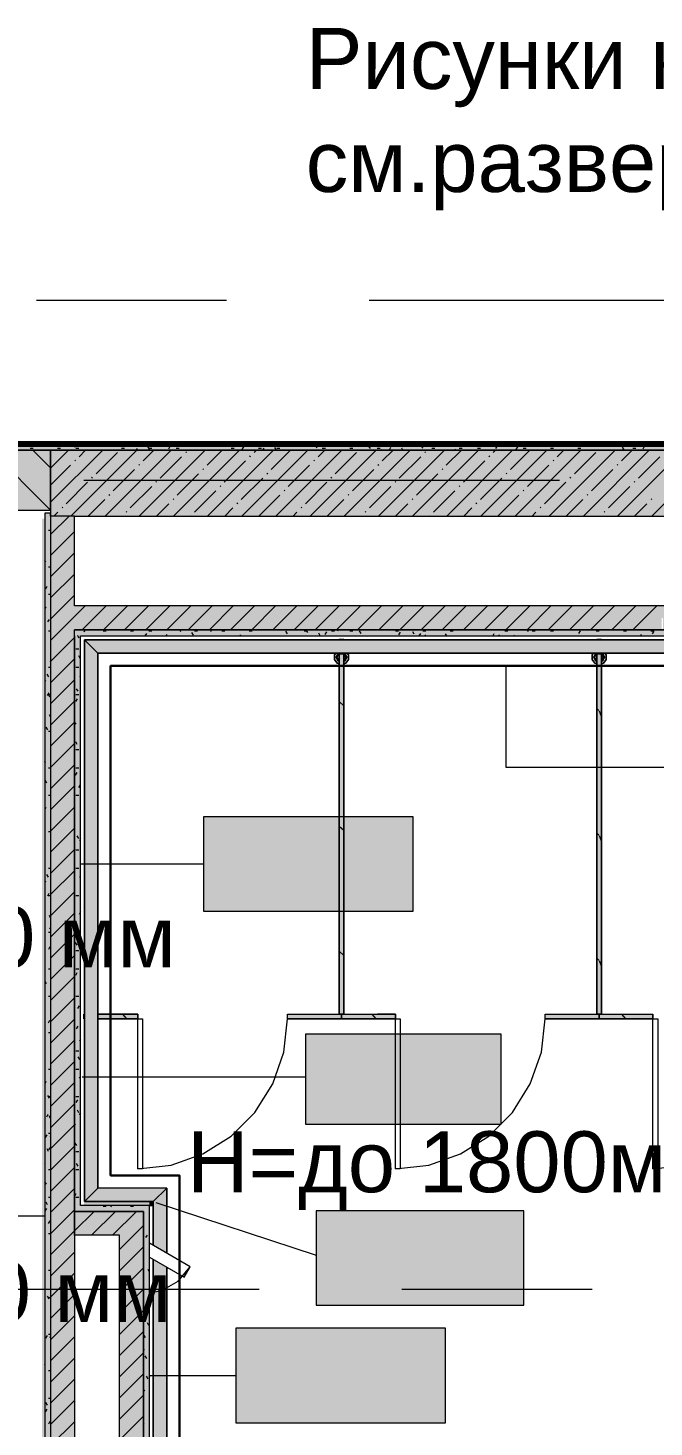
# Model space of a CAD drawing. Header units: millimetres. Extents: x -3817 to 677485, y -22715 to 103890.
# Drawn here: x 439133 to 441223, y 9259 to 13928 of the extents above; entities that cross this region are included whole.
import ezdxf

# ---------------------------------------------------------------- set-up
doc = ezdxf.new("R2010")
doc.units = ezdxf.units.MM
doc.layers.add('PDF _Геометрия', color=7, linetype='Continuous', true_color=0x1d1d1d)
doc.layers.add('PDF _Сплошная заливка', color=7, linetype='Continuous', true_color=0xffffff)
doc.layers.add('PDF _Текст', color=7, linetype='Continuous')
doc.styles.add('PDF GOST-Common', font='arial.ttf')

msp = doc.modelspace()

# ---------------------------------------------------------------- hatches: boundary and pattern name
at = {"layer": 'PDF _Сплошная заливка', "transparency": 33554559}
h = msp.add_hatch(color=256, dxfattribs=at)
h.paths.add_polyline_path([(443532.5, 12519), (448468.6, 12519), (448467.6, 12539), (443388.6, 12539), (443388.6, 12519)], flags=0)
h.paths.add_polyline_path([(438538.6, 12519), (443154.7, 12519), (443154.7, 12539), (438538.6, 12539), (438538.6, 12527)], flags=0)
h.paths.add_polyline_path([(436828.6, 12519), (437478.6, 12519), (437478.6, 12539), (436828.6, 12539), (436828.6, 12527)], flags=0)
h = msp.add_hatch(color=256, dxfattribs=at)
h.paths.add_polyline_path([(448488.6, 12319), (448488.6, 12519), (446608.6, 12519), (446608.6, 12319), (448057.8, 12319)], flags=0)
h.paths.add_polyline_path([(439208.6, 12319), (439208.6, 12519), (438508.6, 12519), (438508.6, 12319), (438538.6, 12319)], flags=0)
h.paths.add_polyline_path([(437508.6, 12319), (437508.6, 12519), (437028.6, 12519), (437028.6, 12319), (437478.6, 12319)], flags=0)
for points in [[(446608.6, 12299), (446608.6, 12519), (439208.6, 12519), (439208.6, 12299), (446528.6, 12299)], [(439188.6, 8619), (439208.6, 8619), (439208.6, 12309), (439188.6, 12309), (439188.6, 8639)], [(445471.9, 11919), (446078.6, 11919), (446078.6, 11999), (439288.6, 11999), (439288.6, 11919), (441248.6, 11919), (441248.6, 11959), (441253.6, 11959), (441253.6, 11919), (441792.4, 11919), (441804, 11939), (441838.6, 11919), (441843.6, 11919), (441843.6, 11959), (441848.6, 11959), (441848.6, 11919), (443048.6, 11919), (443048.6, 11959), (443053.6, 11959), (443053.6, 11919), (443592.4, 11919), (443604, 11939), (443638.6, 11919), (443643.6, 11919), (443643.6, 11959), (443648.6, 11959), (443648.6, 11919), (444825.4, 11919)], [(439288.6, 9979), (439308.6, 9979), (439308.6, 11899), (439288.6, 11899), (439288.6, 10137.9)], [(439538.6, 9979), (439538.6, 9999), (439308.6, 9999), (439308.6, 9979), (439518.6, 9979)], [(439518.6, 9899), (439518.6, 9979), (439288.6, 9979), (439288.6, 9899), (439438.6, 9899)], [(439518.6, 7749), (439538.6, 7749), (439538.6, 9979), (439518.6, 9979), (439518.6, 8051)], [(439438.6, 7749), (439518.6, 7749), (439518.6, 9899), (439438.6, 9899), (439438.6, 8051)]]:
    msp.add_hatch(color=256, dxfattribs=at).paths.add_polyline_path(points)
h = msp.add_hatch(color=256, dxfattribs=at)
h.paths.add_polyline_path([(446058.6, 11899), (446078.6, 11899), (446078.6, 11919), (443638.6, 11919), (443627.1, 11899), (445471.9, 11899)], flags=0)
h.paths.add_polyline_path([(439308.6, 11899), (441780.9, 11899), (441792.4, 11919), (439288.6, 11919), (439288.6, 11899)], flags=0)
h.paths.add_polyline_path([(443580.9, 11899), (443592.4, 11919), (441838.6, 11919), (441827.1, 11899), (443314, 11899)], flags=0)
at = {"layer": 'PDF _Сплошная заливка', "true_color": 0xd7cdc4, "transparency": 33554559}
h = msp.add_hatch(color=254, dxfattribs=at)
h.paths.add_polyline_path([(446001.1, 11841.5), (446046.1, 11886.5), (443619.9, 11886.5), (443593.9, 11841.5), (445471.9, 11841.5)], flags=0)
h.paths.add_polyline_path([(443314, 11841.5), (443547.7, 11841.5), (443573.7, 11886.5), (441819.9, 11886.5), (441793.9, 11841.5), (442886, 11841.5)], flags=0)
h.paths.add_polyline_path([(441593.1, 11841.5), (441747.7, 11841.5), (441773.7, 11886.5), (439321.1, 11886.5), (439366.1, 11841.5), (441269.9, 11841.5)], flags=0)
msp.add_hatch(color=254, dxfattribs=at).paths.add_polyline_path([(439321.1, 10011.5), (439366.1, 10056.5), (439366.1, 11841.5), (439321.1, 11886.5), (439321.1, 10137.9)])
at = {"layer": 'PDF _Сплошная заливка', "true_color": 0xe2ddcd, "transparency": 33554559}
for points in [[(440171.6, 10637), (440187.6, 10637), (440187.6, 11837), (440171.6, 11837), (440171.6, 11181.3)], [(441031.6, 10637), (441047.6, 10637), (441047.6, 11837), (441031.6, 11837), (441031.6, 11181.3)]]:
    msp.add_hatch(color=254, dxfattribs=at).paths.add_polyline_path(points)
at = {"layer": 'PDF _Сплошная заливка', "true_color": 0xd7cdc4, "transparency": 33554559}
h = msp.add_hatch(color=254, dxfattribs=at)
h.paths.add_polyline_path([(439551.1, 7781.5), (439596.1, 7826.5), (439596.1, 9793.1), (439551.1, 9819.1), (439551.1, 8051)], flags=0)
h.paths.add_polyline_path([(439596.1, 9839.3), (439596.1, 10056.5), (439551.1, 10011.5), (439551.1, 9865.2)], flags=0)

# ---------------------------------------------------------------- linework, layer by layer
at = {"layer": 'PDF _Геометрия', "color": 253, "lineweight": 9, "true_color": 0xaaaaaa}
for points in [[(439161, 13019), (439796, 13019)], [(440272.2, 13019), (441859.7, 13019)], [(439319.7, 12419), (440907.2, 12419)], [(439538.6, 9707.5), (439580.2, 9714.9), (439634.3, 9746.1), (439674.5, 9794)], [(438317.7, 9719), (439905.2, 9719)], [(440381.5, 9719), (441016.5, 9719)]]:
    msp.add_lwpolyline(points, dxfattribs=at)
at = {"layer": 'PDF _Геометрия', "color": 231, "lineweight": 70, "true_color": 0xff80c0}
msp.add_lwpolyline([(448468.6, 12719), (448467.6, 12719), (448467.6, 12540), (443388.6, 12540), (443154.7, 12540), (438538.6, 12540), (438538.6, 12539), (443154.7, 12539), (443388.6, 12539), (448467.6, 12539)], dxfattribs=at)
at = {"layer": 'PDF _Геометрия', "color": 9, "lineweight": 9, "true_color": 0xc0c0c0}
for points in [[(438538.6, 12519), (438538.6, 12539), (443154.7, 12539), (443388.6, 12539), (448467.6, 12539)], [(438538.6, 12319), (439208.6, 12319), (439208.6, 12299), (439208.6, 12309), (439188.6, 12309), (439188.6, 8639), (438508.6, 8639), (438508.6, 8627)], [(439580.2, 7769), (439538.6, 7769), (439538.6, 9979), (439538.6, 9999), (439308.6, 9999), (439308.6, 11899), (441780.9, 11899)], [(439438.6, 9694), (439438.6, 9894)]]:
    msp.add_lwpolyline(points, dxfattribs=at)
for points in [[(443154.7, 12519), (438538.6, 12519), (439208.6, 12519), (443154.7, 12519), (443388.6, 12519), (446608.6, 12519), (443388.6, 12519)], [(439288.6, 11999), (439288.6, 12299), (446528.6, 12299), (446528.6, 7319), (446158.6, 7319), (446158.6, 12299), (446078.6, 12299), (446078.6, 11999)], [(440258.6, 7669), (439288.6, 7669), (439288.6, 7749), (439438.6, 7749), (439438.6, 9899), (439288.6, 9899), (439288.6, 9979), (439518.6, 9979), (439518.6, 7749), (439518.6, 9899), (439518.6, 9979), (439308.6, 9979), (439288.6, 9979), (439288.6, 7319), (443368.6, 7319), (443368.6, 7549), (443288.6, 7549), (443368.6, 7549), (443368.6, 7319), (443288.6, 7319), (443288.6, 7469), (440338.6, 7469), (440338.6, 7319), (440258.6, 7319)]]:
    msp.add_lwpolyline(points, close=True, dxfattribs=at)
at = {"layer": 'PDF _Геометрия', "lineweight": 9}
for points in [[(439208.1, 12319), (439008.1, 12519)], [(439208.6, 12459.9), (439149.5, 12519)], [(439208.6, 12459.2), (439268.4, 12519)], [(439208.6, 12345.2), (439382.5, 12519)], [(439208.6, 12516.2), (439211.4, 12519)], [(439276.5, 12299), (439496.5, 12519)], [(439303.5, 12497.1), (439325.4, 12519)], [(439360.5, 12440), (439431.8, 12511.3)], [(439390.6, 12299), (439610.6, 12519)], [(439504.6, 12299), (439724.6, 12519)], [(439517.4, 12482.8), (439553.5, 12519)], [(439618.7, 12299), (439838.7, 12519)], [(439659.9, 12511.3), (439662.3, 12513.7)], [(439731.2, 12468.6), (439781.6, 12519)], [(439732.7, 12299), (439952.7, 12519)], [(439846.8, 12299), (440066.8, 12519)], [(439888, 12511.3), (439895.7, 12519)], [(439945, 12454.3), (440009.7, 12519)], [(439960.8, 12299), (440180.8, 12519)], [(440074.9, 12299), (440294.9, 12519)], [(440101.9, 12497.1), (440123.8, 12519)], [(440158.9, 12440), (440230.2, 12511.3)], [(440188.9, 12299), (440408.9, 12519)], [(440303, 12299), (440523, 12519)], [(440315.7, 12482.8), (440351.9, 12519)], [(440417, 12299), (440637, 12519)], [(440458.3, 12511.3), (440460.6, 12513.7)], [(440529.5, 12468.6), (440580, 12519)], [(440531.1, 12299), (440751.1, 12519)], [(440645.1, 12299), (440865.1, 12519)], [(440686.4, 12511.3), (440694, 12519)], [(440743.4, 12454.3), (440808.1, 12519)], [(440759.2, 12299), (440979.2, 12519)], [(440873.2, 12299), (441093.2, 12519)], [(440900.2, 12497.1), (440922.1, 12519)], [(440957.2, 12440), (441028.5, 12511.3)], [(440987.3, 12299), (441207.3, 12519)], [(441101.3, 12299), (441321.3, 12519)], [(441114, 12482.8), (441150.2, 12519)], [(441215.4, 12299), (441435.4, 12519)], [(439208.6, 12402.2), (439275, 12468.6)], [(439289.3, 12482.8), (439291.6, 12485.2)], [(439503.1, 12468.6), (439505.5, 12470.9)], [(439574.4, 12425.8), (439645.7, 12497.1)], [(439788.2, 12411.5), (439859.5, 12482.8)], [(439873.8, 12497.1), (439876.1, 12499.4)], [(440002.1, 12397.3), (440073.3, 12468.6)], [(440087.6, 12482.8), (440090, 12485.2)], [(440301.4, 12468.6), (440303.8, 12470.9)], [(440372.7, 12425.8), (440444, 12497.1)], [(440586.6, 12411.5), (440657.9, 12482.8)], [(440672.1, 12497.1), (440674.5, 12499.4)], [(440800.4, 12397.3), (440871.7, 12468.6)], [(440885.9, 12482.8), (440888.3, 12485.2)], [(441099.8, 12468.6), (441102.2, 12470.9)], [(441171.1, 12425.8), (441242.4, 12497.1)], [(439346.3, 12425.8), (439348.7, 12428.2)], [(439417.6, 12383), (439488.8, 12454.3)], [(439631.4, 12368.8), (439702.7, 12440)], [(439716.9, 12454.3), (439719.3, 12456.7)], [(439845.2, 12354.5), (439916.5, 12425.8)], [(439930.8, 12440), (439933.2, 12442.4)], [(440144.6, 12425.8), (440147, 12428.2)], [(440215.9, 12383), (440287.2, 12454.3)], [(440429.8, 12368.8), (440501, 12440)], [(440515.3, 12454.3), (440517.7, 12456.7)], [(440643.6, 12354.5), (440714.9, 12425.8)], [(440729.1, 12440), (440731.5, 12442.4)], [(440943, 12425.8), (440945.3, 12428.2)], [(441014.3, 12383), (441085.5, 12454.3)], [(439260.7, 12340.3), (439332, 12411.5)], [(439403.3, 12368.8), (439405.7, 12371.1)], [(439474.6, 12326), (439545.9, 12397.3)], [(439560.1, 12411.5), (439562.5, 12413.9)], [(439688.4, 12311.7), (439759.7, 12383)], [(439774, 12397.3), (439776.3, 12399.6)], [(439987.8, 12383), (439990.2, 12385.4)], [(440059.1, 12340.3), (440130.4, 12411.5)], [(440201.7, 12368.8), (440204, 12371.1)], [(440272.9, 12326), (440344.2, 12397.3)], [(440358.5, 12411.5), (440360.8, 12413.9)], [(440486.8, 12311.7), (440558.1, 12383)], [(440572.3, 12397.3), (440574.7, 12399.6)], [(440786.2, 12383), (440788.5, 12385.4)], [(440857.4, 12340.3), (440928.7, 12411.5)], [(441000, 12368.8), (441002.4, 12371.1)], [(441071.3, 12326), (441142.6, 12397.3)], [(441156.8, 12411.5), (441159.2, 12413.9)], [(439246.5, 12326), (439248.9, 12328.4)], [(439333.5, 12299), (439389.1, 12354.5)], [(439561.6, 12299), (439602.9, 12340.3)], [(439617.2, 12354.5), (439619.5, 12356.9)], [(439789.7, 12299), (439816.7, 12326)], [(439831, 12340.3), (439833.4, 12342.6)], [(439903.8, 12299), (439973.6, 12368.8)], [(440044.8, 12326), (440047.2, 12328.4)], [(440131.9, 12299), (440187.4, 12354.5)], [(440360, 12299), (440401.2, 12340.3)], [(440415.5, 12354.5), (440417.9, 12356.9)], [(440588.1, 12299), (440615.1, 12326)], [(440629.3, 12340.3), (440631.7, 12342.6)], [(440702.1, 12299), (440771.9, 12368.8)], [(440843.2, 12326), (440845.6, 12328.4)], [(440930.2, 12299), (440985.7, 12354.5)], [(441158.3, 12299), (441199.6, 12340.3)], [(441213.8, 12354.5), (441216.2, 12356.9)], [(439208.6, 12237.8), (439269.9, 12299)], [(439219.5, 12299), (439232.2, 12311.7)], [(439460.3, 12311.7), (439462.7, 12314.1)], [(439675.7, 12299), (439676.5, 12299.9)], [(440017.8, 12299), (440030.6, 12311.7)], [(440258.7, 12311.7), (440261, 12314.1)], [(440474, 12299), (440474.9, 12299.9)], [(440816.2, 12299), (440828.9, 12311.7)], [(441057, 12311.7), (441059.4, 12314.1)], [(439208.6, 12167), (439288.6, 12247)], [(439208.6, 12096.3), (439288.6, 12176.3)], [(439208.6, 12025.6), (439288.6, 12105.6)], [(439208.6, 11954.9), (439288.6, 12034.9)], [(439208.6, 11884.2), (439288.6, 11964.2), (439323.4, 11999)], [(439314.1, 11919), (439394.1, 11999)], [(439384.9, 11919), (439464.9, 11999)], [(439455.6, 11919), (439535.6, 11999)], [(439526.3, 11919), (439606.3, 11999)], [(439597, 11919), (439677, 11999)], [(439667.7, 11919), (439747.7, 11999)], [(439738.4, 11919), (439818.4, 11999)], [(439809.1, 11919), (439889.1, 11999)], [(439879.8, 11919), (439959.8, 11999)], [(439950.5, 11919), (440030.5, 11999)], [(440021.3, 11919), (440101.3, 11999)], [(440092, 11919), (440172, 11999)], [(440162.7, 11919), (440242.7, 11999)], [(440233.4, 11919), (440313.4, 11999)], [(440304.1, 11919), (440384.1, 11999)], [(440374.8, 11919), (440454.8, 11999)], [(440445.5, 11919), (440525.5, 11999)], [(440516.2, 11919), (440596.2, 11999)], [(440586.9, 11919), (440666.9, 11999)], [(440657.6, 11919), (440737.6, 11999)], [(440728.4, 11919), (440808.4, 11999)], [(440799.1, 11919), (440879.1, 11999)], [(440869.8, 11919), (440949.8, 11999)], [(440940.5, 11919), (441020.5, 11999)], [(441011.2, 11919), (441091.2, 11999)], [(441081.9, 11919), (441161.9, 11999)], [(441152.6, 11919), (441232.6, 11999)], [(439208.6, 11813.5), (439288.6, 11893.5)], [(439208.6, 11742.8), (439288.6, 11822.8)], [(439208.6, 11672.1), (439288.6, 11752.1)], [(439208.6, 11601.4), (439288.6, 11681.4)], [(439208.6, 11530.7), (439288.6, 11610.7)], [(439208.6, 11459.9), (439288.6, 11539.9)], [(439208.6, 11389.2), (439288.6, 11469.2)], [(439208.6, 11318.5), (439288.6, 11398.5)], [(439208.6, 11247.8), (439288.6, 11327.8)], [(439208.6, 11177.1), (439288.6, 11257.1)], [(439208.6, 11106.4), (439288.6, 11186.4)], [(439208.6, 11035.7), (439288.6, 11115.7)], [(439208.6, 10965), (439288.6, 11045)], [(439208.6, 10894.3), (439288.6, 10974.3)], [(439208.6, 10823.5), (439288.6, 10903.5)], [(439208.6, 10752.8), (439288.6, 10832.8)], [(439208.6, 10682.1), (439288.6, 10762.1)], [(439208.6, 10611.4), (439288.6, 10691.4)], [(439208.6, 10540.7), (439288.6, 10620.7)], [(439208.6, 10470), (439288.6, 10550)], [(439208.6, 10399.3), (439288.6, 10479.3)], [(439208.6, 10328.6), (439288.6, 10408.6)], [(439208.6, 10257.9), (439288.6, 10337.9)], [(439208.6, 10187.1), (439288.6, 10267.1)], [(439208.6, 10116.4), (439288.6, 10196.4)], [(439208.6, 10045.7), (439288.6, 10125.7)], [(439208.6, 9975), (439288.6, 10055)], [(439208.6, 9904.3), (439288.6, 9984.3)], [(439208.6, 9833.6), (439288.6, 9913.6), (439354, 9979)], [(439344.8, 9899), (439424.8, 9979)], [(439415.5, 9899), (439495.5, 9979)], [(439438.6, 9851.5), (439486.2, 9899), (439518.6, 9931.5)], [(439438.6, 9780.8), (439518.6, 9860.8)], [(439208.6, 9762.9), (439288.6, 9842.9)], [(439208.6, 9692.2), (439288.6, 9772.2)], [(439438.6, 9710), (439518.6, 9790)], [(439438.6, 9639.3), (439518.6, 9719.3)], [(439208.6, 9621.5), (439288.6, 9701.5)], [(439208.6, 9550.8), (439288.6, 9630.8)], [(439438.6, 9568.6), (439518.6, 9648.6)], [(439438.6, 9497.9), (439518.6, 9577.9)], [(439208.6, 9480), (439288.6, 9560)], [(439208.6, 9409.3), (439288.6, 9489.3)], [(439438.6, 9427.2), (439518.6, 9507.2)], [(439438.6, 9356.5), (439518.6, 9436.5)], [(439208.6, 9338.6), (439288.6, 9418.6)], [(439208.6, 9267.9), (439288.6, 9347.9)], [(439438.6, 9285.8), (439518.6, 9365.8)], [(439438.6, 9215.1), (439518.6, 9295.1)], [(439208.6, 9197.2), (439288.6, 9277.2)]]:
    msp.add_lwpolyline(points, dxfattribs=at)
at = {"layer": 'PDF _Геометрия', "color": 253, "lineweight": 9, "true_color": 0x9b9b9b}
for points in [[(439140.2, 12526), (439150.3, 12526)], [(439152.6, 12519), (439152, 12520)], [(439231.7, 12526), (439241.7, 12526)], [(439292.8, 12536.1), (439287.7, 12527.4)], [(439292.6, 12526), (439302.7, 12526)], [(439329.6, 12539), (439329.4, 12538.6)], [(439387.5, 12538.8), (439387.4, 12539)], [(439445, 12526), (439455.1, 12526)], [(439497.2, 12531.7), (439493, 12539)], [(439496.9, 12523.9), (439494.1, 12519)], [(439538.5, 12535), (439533.5, 12526.3)], [(439538.8, 12520.6), (439533.8, 12529.3)], [(439536.5, 12526), (439546.5, 12526)], [(439606.5, 12530.9), (439601.5, 12522.2)], [(439627.9, 12526), (439638, 12526)], [(439811, 12536.9), (439809.8, 12539)], [(439810.8, 12526), (439820.9, 12526)], [(439852.3, 12529.8), (439847.2, 12521.1)], [(439852.6, 12525.8), (439847.6, 12534.5)], [(439902.2, 12526), (439912.3, 12526)], [(439920.6, 12529.8), (439915.6, 12538.6)], [(439920.3, 12525.8), (439916.4, 12519)], [(439962.1, 12519), (439957.2, 12527.4)], [(439963.2, 12526), (439973.3, 12526)], [(440098.3, 12526.9), (440093.3, 12535.6)], [(440115.6, 12526), (440125.7, 12526)], [(440139.1, 12539), (440134.6, 12531.2)], [(440207, 12526), (440217.1, 12526)], [(440276, 12523.9), (440271, 12532.6)], [(440298.5, 12526), (440308.5, 12526)], [(440314, 12519), (440312.6, 12521.4)], [(440343.7, 12527.6), (440338.8, 12519)], [(440385.4, 12538.8), (440380.4, 12530.1)], [(440384.4, 12519), (440380.7, 12525.5)], [(440453.4, 12534.7), (440448.4, 12526)], [(440481.4, 12526), (440491.4, 12526)], [(440560.4, 12519), (440558.4, 12522.5)], [(440572.8, 12526), (440582.9, 12526)], [(440633.8, 12526), (440643.8, 12526)], [(440657.8, 12533.1), (440654.5, 12539)], [(440699.1, 12533.6), (440694.1, 12524.9)], [(440736.4, 12519), (440736.1, 12519.5)], [(440767.2, 12529.5), (440762.2, 12520.8)], [(440786.2, 12526), (440796.2, 12526)], [(440877.6, 12526), (440887.7, 12526)], [(440969, 12526), (440979.1, 12526)], [(440971.6, 12538.3), (440971.2, 12539)], [(440983.8, 12539), (440981.5, 12535)], [(441081.3, 12531.2), (441076.8, 12539)], [(441122.9, 12520.1), (441117.9, 12528.8)], [(441149, 12520.3), (441148.2, 12519)], [(441151.9, 12526), (441162, 12526)], [(441190.6, 12531.4), (441185.6, 12522.7)], [(439201.2, 12251.7), (439208.6, 12251.7)], [(439189.1, 12173.6), (439188.6, 12172.9)], [(439192.7, 12144.8), (439188.6, 12151.8)], [(439201.2, 12129.8), (439208.6, 12129.8)], [(439196.2, 12064), (439191.1, 12055.3)], [(439201.2, 12038.4), (439208.6, 12038.4)], [(439192.1, 11995.9), (439188.6, 11990)], [(439203.2, 11954.3), (439198.2, 11945.6)], [(439201.2, 11916.4), (439208.6, 11916.4)], [(439323.6, 11919), (439319, 11911)], [(439384.1, 11916.4), (439394.1, 11916.4)], [(439429.2, 11919), (439428.7, 11918.1)], [(439475.5, 11916.4), (439485.6, 11916.4)], [(439528.2, 11907.5), (439523.3, 11899)], [(439536.5, 11916.4), (439546.5, 11916.4)], [(439643.6, 11912.4), (439639.8, 11919)], [(439675.6, 11919), (439674.4, 11917)], [(439685.3, 11901.2), (439680.2, 11909.9)], [(439688.9, 11916.4), (439698.9, 11916.4)], [(439746, 11919), (439742.5, 11912.9)], [(439780.3, 11916.4), (439790.4, 11916.4)], [(439871.8, 11916.4), (439881.8, 11916.4)], [(439957.4, 11917.5), (439956.5, 11919)], [(439999, 11906.4), (439994, 11915.1)], [(440054.6, 11916.4), (440064.7, 11916.4)], [(440067.1, 11910.5), (440062.1, 11919)], [(440108.7, 11899.3), (440103.7, 11908)], [(440129.3, 11912.4), (440124.3, 11903.7)], [(440146.1, 11916.4), (440156.1, 11916.4)], [(440168.3, 11919), (440165.9, 11914.8)], [(440207, 11916.4), (440217.1, 11916.4)], [(440244.8, 11907.5), (440239.7, 11916.2)], [(440359.4, 11916.4), (440369.5, 11916.4)], [(440375, 11911.3), (440370, 11902.6)], [(440422.5, 11904.5), (440417.4, 11913.2)], [(440443.1, 11907.2), (440438.3, 11899)], [(440450.9, 11916.4), (440460.9, 11916.4)], [(440531.2, 11899), (440527.1, 11906.1)], [(440542.3, 11916.4), (440552.4, 11916.4)], [(440590.7, 11919), (440589.3, 11916.7)], [(440688.8, 11906.1), (440684.7, 11899)], [(440725.2, 11916.4), (440735.3, 11916.4)], [(440804.3, 11913.8), (440801.2, 11919)], [(440816.6, 11916.4), (440826.7, 11916.4)], [(440877.6, 11916.4), (440887.7, 11916.4)], [(440976.2, 11916.2), (440971.1, 11907.4)], [(441013, 11919), (441012.8, 11918.6)], [(441030, 11916.4), (441040.1, 11916.4)], [(441118, 11918.9), (441118, 11919)], [(441121.4, 11916.4), (441131.5, 11916.4)], [(441180.3, 11903.9), (441177.4, 11899)], [(441212.9, 11916.4), (441222.9, 11916.4)], [(441221.9, 11915.1), (441216.9, 11906.3)], [(439303.5, 11892), (439299.4, 11899), (439298.4, 11900.7)], [(439596.2, 11903.4), (439593.6, 11899)], [(439841.9, 11902.3), (439840, 11899)], [(440333.4, 11900.1), (440332.7, 11899)], [(440460.8, 11899), (440459.1, 11902.1)], [(440707.2, 11899), (440704.8, 11903.1)], [(440756.8, 11902), (440755.1, 11899)], [(440883.2, 11899), (440882.5, 11900.2)], [(439208.6, 11812.3), (439208.1, 11813.3)], [(439292.6, 11855.5), (439302.7, 11855.5)], [(439307.5, 11823.9), (439302.5, 11832.6)], [(439202, 11763), (439196.9, 11771.7)], [(439201.2, 11794.5), (439208.6, 11794.5)], [(439289.5, 11798.9), (439288.6, 11797.4)], [(439292.6, 11794.5), (439302.7, 11794.5)], [(439308.6, 11761.1), (439306.6, 11764.6)], [(439191, 11750.2), (439188.6, 11746.1)], [(439300.5, 11714.3), (439295.4, 11723)], [(439202.1, 11708.6), (439197.1, 11699.8)], [(439206, 11694.9), (439201, 11703.6)], [(439201.2, 11703.1), (439208.6, 11703.1)], [(439289.3, 11672.6), (439288.6, 11673.8)], [(439296.6, 11689.2), (439291.5, 11680.5)], [(439292.6, 11703.1), (439302.7, 11703.1)], [(439208.6, 11629.5), (439205.1, 11635.6)], [(439208.6, 11658.9), (439208.3, 11658.2)], [(439199, 11585.3), (439193.9, 11594)], [(439201.2, 11581.2), (439208.6, 11581.2)], [(439293.4, 11604.6), (439288.6, 11612.8)], [(439297.5, 11536.5), (439292.4, 11545.3)], [(439292.6, 11520.2), (439302.7, 11520.2)], [(439191.9, 11475.6), (439188.6, 11481.2)], [(439201.2, 11459.2), (439208.6, 11459.2)], [(439295.5, 11443.5), (439290.4, 11434.8)], [(439292.6, 11459.2), (439302.7, 11459.2)], [(439196, 11407.6), (439190.9, 11416.3)], [(439306.6, 11401.9), (439301.6, 11393.2)], [(439201.2, 11367.8), (439208.6, 11367.8)], [(439292.6, 11367.8), (439302.7, 11367.8)], [(439192.9, 11326.8), (439188.6, 11319.4)], [(439201.2, 11245.9), (439208.6, 11245.9)], [(439302.7, 11222.8), (439297.6, 11231.5)], [(439308.6, 11222.5), (439304.6, 11215.5)], [(439292.6, 11184.9), (439302.7, 11184.9)], [(439201.2, 11124), (439208.6, 11124)], [(439292.6, 11124), (439302.7, 11124)], [(439191.8, 11081), (439188.6, 11075.6)], [(439201.2, 11093.8), (439196.1, 11102.5)], [(439308.6, 11090.5), (439305.8, 11095.4)], [(439202.9, 11039.4), (439197.9, 11030.7)], [(439201.2, 11032.5), (439208.6, 11032.5)], [(439292.6, 11032.5), (439302.7, 11032.5)], [(439308.5, 10978.4), (439303.5, 10969.7)], [(439208.6, 10958.9), (439204.3, 10966.4)], [(439208.6, 10927.3), (439205, 10921)], [(439201.2, 10910.6), (439208.6, 10910.6)], [(439205.9, 10861.7), (439200.9, 10853)], [(439296.7, 10867.4), (439291.6, 10876.1)], [(439292.6, 10849.6), (439302.7, 10849.6)], [(439201.2, 10788.7), (439208.6, 10788.7)], [(439292.6, 10788.7), (439302.7, 10788.7)], [(439195.2, 10738.4), (439190.1, 10747.1)], [(439296.3, 10774.3), (439291.2, 10765.6)], [(439201.2, 10697.2), (439208.6, 10697.2)], [(439292.6, 10697.2), (439302.7, 10697.2)], [(439303.3, 10664.7), (439298.3, 10655.9)], [(439204.8, 10615.9), (439199.8, 10607.2)], [(439201.2, 10575.3), (439208.6, 10575.3)], [(439299.3, 10596.6), (439294.2, 10587.9)], [(439308.6, 10551.9), (439305.4, 10546.3)], [(439292.6, 10514.4), (439302.7, 10514.4)], [(439305.9, 10485.6), (439300.9, 10494.3)], [(439192.6, 10411.8), (439188.6, 10405)], [(439201.2, 10453.4), (439208.6, 10453.4)], [(439292.6, 10453.4), (439302.7, 10453.4)], [(439308.6, 10419.9), (439305, 10426.3)], [(439204.4, 10356.6), (439199.4, 10365.3)], [(439201.2, 10362), (439208.6, 10362)], [(439292.6, 10362), (439302.7, 10362)], [(439298.2, 10350.9), (439293.1, 10342.2)], [(439199.7, 10302.2), (439194.6, 10293.5)], [(439208.5, 10288.5), (439203.5, 10297.3)], [(439291.8, 10266.2), (439288.6, 10271.7)], [(439302.9, 10307.9), (439297.9, 10316.6)], [(439308.6, 10308.1), (439304.3, 10300.5)], [(439195.6, 10234.1), (439190.5, 10225.4)], [(439201.2, 10240), (439208.6, 10240)], [(439208.6, 10227.4), (439207.6, 10229.2)], [(439201.4, 10178.9), (439196.4, 10187.6)], [(439206.7, 10192.5), (439201.7, 10183.8)], [(439295.9, 10198.2), (439290.8, 10206.9)], [(439292.6, 10179.1), (439302.7, 10179.1)], [(439190.3, 10137.2), (439188.6, 10140.1)], [(439300, 10130.2), (439294.9, 10138.9)], [(439201.2, 10118.1), (439208.6, 10118.1)], [(439288.8, 10088.5), (439288.6, 10088.8)], [(439292.6, 10118.1), (439302.7, 10118.1)], [(439194.4, 10069.2), (439189.3, 10077.9)], [(439293, 10037.1), (439288.6, 10029.6)], [(439198.5, 10001.2), (439193.4, 10009.9)], [(439201.2, 10026.7), (439208.6, 10026.7)], [(439292.6, 10026.7), (439302.7, 10026.7)], [(439376.2, 9998.2), (439375.7, 9999)], [(439384.1, 9996.2), (439394.1, 9996.2)], [(439411.8, 9999), (439408.8, 9993.8)], [(439475.5, 9996.2), (439485.6, 9996.2)], [(439194.5, 9988.4), (439189.4, 9979.7)], [(439205.6, 9946.8), (439200.6, 9938.1)], [(439201.2, 9904.8), (439208.6, 9904.8)], [(439519.4, 9941.6), (439518.6, 9940.3)], [(439530.6, 9900), (439525.5, 9891.3)], [(439536.5, 9904.8), (439538.6, 9904.8)], [(439538.6, 9853), (439536.7, 9849.6)], [(439536.5, 9843.8), (439538.6, 9843.8)], [(439201.2, 9782.8), (439208.6, 9782.8)], [(439538.6, 9777.7), (439534.7, 9784.6)], [(439536.5, 9752.4), (439538.6, 9752.4)], [(439189.3, 9674.6), (439188.6, 9673.5)], [(439203.6, 9687.4), (439198.6, 9696.1)], [(439201.2, 9691.4), (439208.6, 9691.4)], [(439536.7, 9598.2), (439531.7, 9606.9)], [(439196.4, 9565), (439191.3, 9556.3)], [(439201.2, 9569.5), (439208.6, 9569.5)], [(439208.6, 9556.8), (439206.8, 9560.1)], [(439525.6, 9556.5), (439520.5, 9565.2)], [(439536.5, 9569.5), (439538.6, 9569.5)], [(439521.3, 9518.2), (439518.6, 9513.6)], [(439529.7, 9488.5), (439524.6, 9497.2)], [(439536.5, 9508.5), (439538.6, 9508.5)], [(439189.5, 9468.1), (439188.6, 9469.5)], [(439201.2, 9447.6), (439208.6, 9447.6)], [(439522.6, 9378.8), (439518.6, 9385.7)], [(439533.7, 9420.5), (439528.7, 9429.2)], [(439536.5, 9417.1), (439538.6, 9417.1)], [(439538.6, 9426.3), (439538.6, 9426.2)], [(439197.7, 9332), (439192.6, 9340.7)], [(439201.2, 9356.1), (439208.6, 9356.1)], [(439195.3, 9319.2), (439190.2, 9310.5)], [(439206.4, 9277.6), (439201.4, 9268.9)], [(439520.2, 9272.4), (439518.6, 9269.7)]]:
    msp.add_lwpolyline(points, dxfattribs=at)
at = {"layer": 'PDF _Геометрия', "color": 7, "lineweight": 9}
for points in [[(439208.6, 12319), (439208.6, 12519)], [(439366.1, 11841.5), (439366.1, 10056.5), (439321.1, 10011.5), (439321.1, 11886.5), (441773.7, 11886.5), (439321.1, 11886.5), (439366.1, 11841.5), (441747.7, 11841.5)], [(440187.6, 11887), (440171.6, 11887)], [(441047.6, 11887), (441031.6, 11887)], [(440171.6, 11806.3), (440165.2, 11808.4), (440156.2, 11820.7), (440156.2, 11835.9), (440160.3, 11841.5), (440156.2, 11835.9), (440156.2, 11820.7), (440165.2, 11808.4)], [(440171.6, 11814.1), (440167.2, 11815.9), (440162.1, 11828.3), (440167.2, 11840.7), (440162.1, 11828.3), (440167.2, 11815.9)], [(440171.6, 11841.1), (440164.6, 11829.7), (440169.5, 11817.2), (440171.6, 11815.5)], [(440171.6, 11841.5), (440171.6, 10637), (440171.6, 11837)], [(440199, 11841.5), (440203, 11835.9), (440203, 11820.7), (440194.1, 11808.4), (440187.6, 11806.3), (440194.1, 11808.4), (440203, 11820.7), (440203, 11835.9)], [(440187.6, 11841.5), (440187.6, 11837), (440187.6, 10637)], [(440187.6, 11815.5), (440194.6, 11826.9), (440189.8, 11839.4), (440187.6, 11841.1)], [(440192.1, 11840.7), (440197.2, 11828.3), (440192.1, 11815.9), (440187.6, 11814.1), (440192.1, 11815.9), (440197.2, 11828.3)], [(441031.6, 11806.3), (441025.2, 11808.4), (441016.2, 11820.7), (441016.2, 11835.9), (441020.3, 11841.5), (441016.2, 11835.9), (441016.2, 11820.7), (441025.2, 11808.4)], [(441031.6, 11814.1), (441027.2, 11815.9), (441022.1, 11828.3), (441027.2, 11840.7), (441022.1, 11828.3), (441027.2, 11815.9)], [(441031.6, 11841.1), (441024.6, 11829.7), (441029.5, 11817.2), (441031.6, 11815.5)], [(441031.6, 11841.5), (441031.6, 10637), (441031.6, 11837)], [(441059, 11841.5), (441063, 11835.9), (441063, 11820.7), (441054.1, 11808.4), (441047.6, 11806.3), (441054.1, 11808.4), (441063, 11820.7), (441063, 11835.9)], [(441047.6, 11841.5), (441047.6, 11837), (441047.6, 10637)], [(441047.6, 11815.5), (441054.6, 11826.9), (441049.8, 11839.4), (441047.6, 11841.1)], [(441052.1, 11840.7), (441057.2, 11828.3), (441052.1, 11815.9), (441047.6, 11814.1), (441052.1, 11815.9), (441057.2, 11828.3)], [(440419.1, 11295.9), (439719.1, 11295.9), (439719.1, 10980.3), (440419.1, 10980.3)], [(439499.6, 10637), (439366.1, 10637), (439499.6, 10637), (439499.6, 10621)], [(440713.1, 10570.2), (440059.9, 10570.2), (440059.9, 10270.2), (440713.1, 10270.2)], [(440788.9, 9980.7), (440095, 9980.7), (440095, 9665.4), (440788.9, 9665.4)], [(440788.9, 9980.7), (440095, 9980.7), (440095, 9665.4), (440788.9, 9665.4)], [(440526.5, 9588.8), (439826.5, 9588.8), (439826.5, 9273.2), (440526.5, 9273.2)]]:
    msp.add_lwpolyline(points, close=True, dxfattribs=at)
for points in [[(439208.6, 12299), (439208.6, 8619), (439188.6, 8619), (438538.6, 8619), (439188.6, 8619)], [(439288.6, 12299), (439208.6, 12299), (439208.6, 8619)], [(439288.6, 11899), (439288.6, 9979), (439288.6, 11899), (439288.6, 11919), (441792.4, 11919), (439288.6, 11919)], [(439321.1, 11886.5), (439321.1, 10011.5), (439551.1, 10011.5), (439596.1, 10056.5), (439366.1, 10056.5), (439366.1, 11841.5)], [(440171.6, 11840.1), (440169, 11839), (440164.6, 11828.3), (440169, 11817.7), (440171.6, 11816.6)], [(440171.6, 11833.8), (440171.6, 11837.3), (440171.6, 11840)], [(440171.6, 11816.6), (440171.6, 11819.3), (440171.6, 11823), (440171.6, 11826.8), (440171.6, 11830.2), (440171.6, 11833.4)], [(440187.6, 11816.6), (440190.3, 11817.7), (440194.7, 11828.3), (440190.3, 11839), (440187.6, 11840.1)], [(440187.6, 11840), (440187.6, 11837.3), (440187.6, 11833.6)], [(440187.6, 11833.4), (440187.6, 11829.9), (440187.6, 11826.5), (440187.6, 11822.8), (440187.6, 11819.3), (440187.6, 11816.6)], [(441031.6, 11840.1), (441029, 11839), (441024.6, 11828.3), (441029, 11817.7), (441031.6, 11816.6)], [(441031.6, 11833.8), (441031.6, 11837.3), (441031.6, 11840)], [(441031.6, 11816.6), (441031.6, 11819.3), (441031.6, 11823), (441031.6, 11826.8), (441031.6, 11830.2), (441031.6, 11833.4)], [(441047.6, 11816.6), (441050.3, 11817.7), (441054.7, 11828.3), (441050.3, 11839), (441047.6, 11840.1)], [(441047.6, 11840), (441047.6, 11837.3), (441047.6, 11833.6)], [(441047.6, 11833.4), (441047.6, 11829.9), (441047.6, 11826.5), (441047.6, 11822.8), (441047.6, 11819.3), (441047.6, 11816.6)], [(441629.1, 11460.5), (440729.1, 11460.5), (440729.1, 11799)], [(439308.6, 11138.4), (439719.1, 11138.4)], [(439319.6, 10621), (439319.6, 10637)], [(439499.6, 10621), (439366.1, 10621), (439499.6, 10621)], [(439499.6, 10121), (439499.6, 10621), (439515.6, 10621), (439515.6, 10121), (439499.6, 10121), (439610.9, 10133.5), (439716.6, 10170.5), (439811.4, 10230.1), (439890.6, 10309.3), (439950.1, 10404.1), (439987.1, 10509.7), (439999.6, 10621), (439999.6, 10637)], [(439999.6, 10621), (439999.6, 10637), (440179.6, 10637), (440179.6, 10621), (440179.6, 10637), (440359.6, 10637), (440359.6, 10621), (440359.6, 10637), (440300.2, 10637)], [(440179.6, 10621), (439999.6, 10621), (440179.6, 10621)], [(440187.6, 10637), (440171.6, 10637)], [(440359.6, 10621), (440179.6, 10621), (440359.6, 10621)], [(440359.6, 10121), (440359.6, 10621), (440375.6, 10621), (440375.6, 10121), (440359.6, 10121), (440470.9, 10133.5), (440576.6, 10170.5), (440671.4, 10230.1), (440750.6, 10309.3), (440810.1, 10404.1), (440847.1, 10509.7), (440859.6, 10621), (440859.6, 10637)], [(440859.6, 10621), (440859.6, 10637), (441039.6, 10637), (441039.6, 10621), (441039.6, 10637), (441219.6, 10637), (441219.6, 10621), (441219.6, 10637)], [(441039.6, 10621), (440859.6, 10621), (441039.6, 10621)], [(441047.6, 10637), (441031.6, 10637)], [(441219.6, 10621), (441039.6, 10621), (441219.6, 10621)], [(441219.6, 10121), (441219.6, 10621), (441235.6, 10621), (441235.6, 10121), (441219.6, 10121), (441330.9, 10133.5), (441436.6, 10170.5), (441531.4, 10230.1), (441610.6, 10309.3), (441670.1, 10404.1), (441707.1, 10509.7), (441719.6, 10621), (441719.6, 10637)], [(439314.1, 10428.3), (440059.9, 10428.3)], [(439596.1, 10056.5), (439596.1, 9839.3), (439596.1, 10056.5), (439366.1, 10056.5)], [(439551.1, 10011.5), (439551.1, 9865.2), (439551.1, 10011.5), (439321.1, 10011.5)], [(439540.1, 10011.5), (439540.1, 9999), (439551.1, 9999)], [(439559.6, 10009), (440095, 9833.2)], [(439188.1, 9962.6), (438634.9, 9962.6)], [(439551.1, 7781.5), (439587.4, 7781.5), (439551.1, 7781.5), (439551.1, 9819.1), (439551.1, 7781.5), (439596.1, 7826.5), (439596.1, 9793.1), (439596.1, 7826.5), (439613.4, 7826.5), (439596.1, 7826.5)], [(439538.6, 9431.3), (439826.5, 9431.3)]]:
    msp.add_lwpolyline(points, dxfattribs=at)
at = {"layer": 'PDF _Геометрия', "color": 231, "lineweight": 30, "true_color": 0xff80c0}
msp.add_lwpolyline([(445938.6, 11799), (439408.6, 11799), (439408.6, 10099), (439638.6, 10099), (439638.6, 7869), (440458.6, 7869), (440458.6, 7669), (443488.6, 7669), (443488.6, 7439), (445938.6, 7439)], close=True, dxfattribs=at)
at = {"layer": 'PDF _Геометрия', "color": 9, "lineweight": 9, "true_color": 0xc3c3c1}
for points in [[(440187.6, 11666), (440171.6, 11679.8)], [(441039.1, 11650.2), (441031.6, 11656.6)], [(441047.6, 11630.2), (441041.6, 11648.3)], [(440187.6, 11249.5), (440171.6, 11263.3)], [(441039.1, 11233.7), (441031.6, 11240.1)], [(441047.6, 11213.7), (441041.6, 11231.8)], [(440187.6, 10833), (440171.6, 10846.8)], [(441039.2, 10817.2), (441031.6, 10823.6)], [(441047.6, 10797.2), (441041.6, 10815.3)], [(439462.6, 10621), (439449.3, 10637)], [(440000.1, 10621), (439999.6, 10622.1)], [(440295.6, 10621), (440282.3, 10637)], [(441128.6, 10621), (441115.3, 10637)]]:
    msp.add_lwpolyline(points, dxfattribs=at)
at = {"layer": 'PDF _Геометрия', "color": 253, "lineweight": 13, "true_color": 0xaaaaaa}
msp.add_lwpolyline([(439538.6, 9826.3), (439654.5, 9759.4), (439674.5, 9794), (439538.6, 9872.5)], dxfattribs=at)
at = {"layer": 'PDF _Сплошная заливка', "color": 131, "lineweight": 35, "true_color": 0xa9f3f5, "transparency": 33554559}
msp.add_solid([(439188.6, 8648), (439188.6, 12290), (439179.6, 8648), (439179.6, 12290)], dxfattribs=at)
at = {"layer": 'PDF _Сплошная заливка', "lineweight": 35, "transparency": 33554559}
msp.add_solid([(439288.6, 7319), (439288.6, 12299), (439208.6, 7319), (439208.6, 12299)], dxfattribs=at)
at = {"layer": 'PDF _Сплошная заливка', "color": 254, "lineweight": 35, "true_color": 0xe2ddcd, "transparency": 33554559}
for points in [[(440171.6, 11837), (440187.6, 11837), (440171.6, 11841.5), (440187.6, 11841.5)], [(441031.6, 11837), (441047.6, 11837), (441031.6, 11841.5), (441047.6, 11841.5)], [(439499.6, 10621), (439499.6, 10637), (439366.1, 10621), (439366.1, 10637)], [(440179.6, 10621), (440179.6, 10637), (439999.6, 10621), (439999.6, 10637)], [(440179.6, 10621), (440359.6, 10621), (440179.6, 10637), (440359.6, 10637)], [(441039.6, 10621), (441039.6, 10637), (440859.6, 10621), (440859.6, 10637)], [(441219.6, 10621), (441219.6, 10637), (441039.6, 10621), (441039.6, 10637)]]:
    msp.add_solid(points, dxfattribs=at)
at = {"layer": 'PDF _Сплошная заливка', "lineweight": 9, "transparency": 33554559}
for points in [[(440419.1, 11295.9), (439719.1, 11295.9), (440419.1, 10980.3), (439719.1, 10980.3)], [(440713.1, 10570.2), (440059.9, 10570.2), (440713.1, 10270.2), (440059.9, 10270.2)], [(440788.9, 9980.7), (440095, 9980.7), (440788.9, 9665.4), (440095, 9665.4)], [(440526.5, 9588.8), (439826.5, 9588.8), (440526.5, 9273.2), (439826.5, 9273.2)]]:
    msp.add_solid(points, dxfattribs=at)
at = {"layer": 'PDF _Сплошная заливка', "color": 254, "lineweight": 35, "true_color": 0xd7cdc4, "transparency": 33554559}
msp.add_solid([(439551.1, 10011.5), (439596.1, 10056.5), (439321.1, 10011.5), (439366.1, 10056.5)], dxfattribs=at)
at = {"layer": 'PDF _Сплошная заливка', "color": 100, "lineweight": 35, "true_color": 0x00ff40, "transparency": 33554559}
msp.add_solid([(439319.6, 9999), (439549.6, 9999), (439319.6, 10010), (439549.6, 10010)], dxfattribs=at)
at = {"layer": 'PDF _Сплошная заливка', "color": 1, "lineweight": 35, "transparency": 33554559}
msp.add_solid([(439551.1, 9999), (439551.1, 10011.5), (439540.1, 9999), (439540.1, 10011.5)], dxfattribs=at)

# ---------------------------------------------------------------- texts
at = {"layer": 'PDF _Текст', "color": 250, "true_color": 0x3c3c3c, "char_height": 203.2, "attachment_point": 4, "style": 'PDF GOST-Common'}
for s, insert in [('Рисунки на стенах,', (440060.2, 13795.3)), ('см.развертки', (440060.2, 13451.3)), ('H низ = 1800 мм', (437473.1, 10893)), ('Н=до 1800мм', (439664.4, 10114.9)), ('H = до 1800 мм', (437580.7, 9681.8))]:
    msp.add_mtext(s, dxfattribs=dict(at, insert=insert))

doc.saveas('drawing.dxf')
